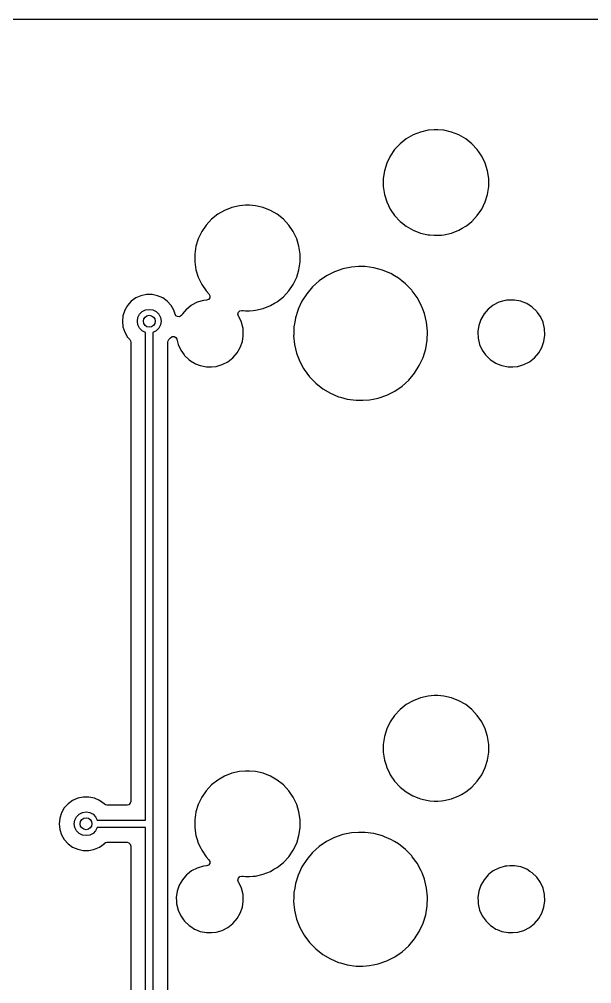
# Model space of a CAD drawing. Extents: x 51 to 201, y -153 to -28.
# Drawn here: x 117.09 to 136.37, y -60 to -27.52 of the extents above; entities that cross this region are included whole.
import ezdxf

# ---------------------------------------------------------------- set-up
doc = ezdxf.new("R2010")
doc.units = 0
doc.layers.add('BLACK', color=7, linetype='CONTINUOUS')

msp = doc.modelspace()

# ---------------------------------------------------------------- linework, layer by layer
at = {"layer": 'BLACK', "linetype": 'CONTINUOUS'}
for p, q in [((66.5009, -27.5214), (195.437, -27.5214)), ((130.355, -31.4158), (130.125, -31.5489)), ((130.603, -31.3186), (130.355, -31.4158)), ((130.862, -31.2594), (130.603, -31.3186)), ((131.061, -31.2445), (130.862, -31.2594)), ((131.194, -31.2445), (131.061, -31.2445)), ((131.061, -31.2445), (131.061, -31.2445)), ((131.393, -31.2594), (131.194, -31.2445)), ((131.194, -31.2445), (131.194, -31.2445)), ((131.652, -31.3186), (131.393, -31.2594)), ((131.9, -31.4158), (131.652, -31.3186)), ((132.13, -31.5489), (131.9, -31.4158)), ((129.916, -31.7148), (129.735, -31.9099)), ((130.125, -31.5489), (129.916, -31.7148)), ((132.339, -31.7148), (132.13, -31.5489)), ((132.52, -31.9099), (132.339, -31.7148)), ((132.339, -31.7148), (132.339, -31.7148)), ((129.586, -32.1298), (129.47, -32.3695)), ((129.735, -31.9099), (129.586, -32.1298)), ((132.669, -32.1298), (132.52, -31.9099)), ((132.785, -32.3695), (132.669, -32.1298)), ((129.47, -32.3695), (129.392, -32.6238)), ((132.863, -32.6238), (132.785, -32.3695)), ((129.392, -32.6238), (129.352, -32.8869)), ((132.903, -32.8869), (132.863, -32.6238)), ((129.352, -32.8869), (129.352, -33.1531)), ((132.903, -33.1531), (132.903, -32.8869)), ((129.352, -33.1531), (129.392, -33.4162)), ((129.392, -33.4162), (129.404, -33.4575)), ((132.785, -33.6705), (132.863, -33.4162)), ((132.863, -33.4162), (132.903, -33.1531)), ((129.404, -33.4575), (129.47, -33.6705)), ((129.47, -33.6705), (129.586, -33.9102)), ((132.669, -33.9102), (132.785, -33.6705)), ((123.775, -34.0889), (123.566, -34.2548)), ((124.005, -33.9558), (123.775, -34.0889)), ((124.253, -33.8586), (124.005, -33.9558)), ((124.512, -33.7994), (124.253, -33.8586)), ((124.711, -33.7845), (124.512, -33.7994)), ((124.844, -33.7845), (124.711, -33.7845)), ((124.711, -33.7845), (124.711, -33.7845)), ((125.043, -33.7994), (124.844, -33.7845)), ((124.844, -33.7845), (124.844, -33.7845)), ((125.302, -33.8586), (125.043, -33.7994)), ((125.55, -33.9558), (125.302, -33.8586)), ((125.78, -34.0889), (125.55, -33.9558)), ((125.989, -34.2548), (125.78, -34.0889)), ((129.586, -33.9102), (129.735, -34.1301)), ((132.52, -34.1301), (132.669, -33.9102)), ((123.566, -34.2548), (123.385, -34.4499)), ((126.17, -34.4499), (125.989, -34.2548)), ((125.989, -34.2548), (125.989, -34.2548)), ((129.735, -34.1301), (129.916, -34.3252)), ((129.916, -34.3252), (129.968, -34.3661)), ((129.968, -34.3661), (130.125, -34.4911)), ((132.154, -34.4725), (132.339, -34.3252)), ((132.339, -34.3252), (132.52, -34.1301)), ((123.236, -34.6698), (123.12, -34.9095)), ((123.385, -34.4499), (123.236, -34.6698)), ((126.319, -34.6698), (126.17, -34.4499)), ((126.435, -34.9095), (126.319, -34.6698)), ((130.125, -34.4911), (130.355, -34.6242)), ((130.355, -34.6242), (130.355, -34.6242)), ((130.355, -34.6242), (130.603, -34.7214)), ((130.603, -34.7214), (130.862, -34.7806)), ((131.393, -34.7806), (131.652, -34.7214)), ((131.652, -34.7214), (131.9, -34.6242)), ((131.9, -34.6242), (132.011, -34.5599)), ((132.011, -34.5599), (132.13, -34.4911)), ((132.13, -34.4911), (132.154, -34.4725)), ((123.12, -34.9095), (123.042, -35.1638)), ((126.513, -35.1638), (126.435, -34.9095)), ((130.862, -34.7806), (130.919, -34.7849)), ((130.919, -34.7849), (131.061, -34.7955)), ((131.061, -34.7955), (131.061, -34.7955)), ((131.061, -34.7955), (131.194, -34.7955)), ((131.194, -34.7955), (131.318, -34.7862)), ((131.194, -34.7955), (131.194, -34.7955)), ((131.318, -34.7862), (131.393, -34.7806)), ((123.042, -35.1638), (123.002, -35.4269)), ((126.553, -35.4269), (126.513, -35.1638)), ((123.002, -35.4269), (123.002, -35.6931)), ((123.002, -35.6931), (123.042, -35.9562)), ((126.513, -35.9562), (126.553, -35.6931)), ((126.553, -35.6931), (126.553, -35.4269)), ((123.042, -35.9562), (123.12, -36.2105)), ((126.435, -36.2105), (126.513, -35.9562)), ((127.707, -36.0234), (127.438, -36.1593)), ((127.992, -35.9246), (127.707, -36.0234)), ((128.287, -35.8646), (127.992, -35.9246)), ((128.512, -35.8495), (128.287, -35.8646)), ((128.738, -35.8495), (128.512, -35.8495)), ((128.512, -35.8495), (128.512, -35.8495)), ((129.037, -35.8897), (128.738, -35.8495)), ((129.327, -35.9693), (129.037, -35.8897)), ((129.037, -35.8897), (129.037, -35.8897)), ((129.037, -35.8897), (129.037, -35.8897)), ((129.354, -35.9805), (129.327, -35.9693)), ((129.605, -36.0869), (129.354, -35.9805)), ((123.12, -36.2105), (123.236, -36.4502)), ((126.319, -36.4502), (126.435, -36.2105)), ((127.19, -36.3299), (126.966, -36.532)), ((127.438, -36.1593), (127.19, -36.3299)), ((129.727, -36.1593), (129.605, -36.0869)), ((129.864, -36.2404), (129.727, -36.1593)), ((129.977, -36.3299), (129.864, -36.2404)), ((130.1, -36.4272), (129.977, -36.3299)), ((123.236, -36.4502), (123.385, -36.6701)), ((123.385, -36.6701), (123.48, -36.7718)), ((125.989, -36.8652), (126.17, -36.6701)), ((126.17, -36.6701), (126.319, -36.4502)), ((126.966, -36.532), (126.772, -36.7621)), ((130.31, -36.6438), (130.1, -36.4272)), ((130.329, -36.6701), (130.31, -36.6438)), ((130.489, -36.8863), (130.329, -36.6701)), ((120.864, -37.0171), (120.737, -37.1578)), ((121.017, -36.9058), (120.864, -37.0171)), ((121.19, -36.8289), (121.017, -36.9058)), ((121.375, -36.7895), (121.19, -36.8289)), ((121.565, -36.7895), (121.375, -36.7895)), ((121.375, -36.7895), (121.375, -36.7895)), ((121.75, -36.8289), (121.565, -36.7895)), ((121.565, -36.7895), (121.565, -36.7895)), ((121.923, -36.9058), (121.75, -36.8289)), ((122.076, -37.0171), (121.923, -36.9058)), ((122.203, -37.1578), (122.076, -37.0171)), ((123.294, -36.9898), (123.087, -37.0504)), ((123.401, -36.9796), (123.294, -36.9898)), ((123.464, -36.9548), (123.401, -36.9796)), ((123.505, -36.9003), (123.464, -36.9548)), ((123.48, -36.7718), (123.511, -36.8325)), ((123.511, -36.8325), (123.505, -36.9003)), ((125.785, -37.0279), (125.989, -36.8652)), ((126.61, -37.016), (126.484, -37.2866)), ((126.772, -36.7621), (126.61, -37.016)), ((130.633, -37.1506), (130.489, -36.8863)), ((133.454, -36.9898), (133.247, -37.0504)), ((133.514, -36.9841), (133.454, -36.9898)), ((133.614, -36.9745), (133.514, -36.9841)), ((133.775, -36.9745), (133.614, -36.9745)), ((133.986, -37.0152), (133.775, -36.9745)), ((134.026, -37.0311), (133.986, -37.0152)), ((133.986, -37.0152), (133.986, -37.0152)), ((133.986, -37.0152), (133.986, -37.0152)), ((120.643, -37.3217), (120.584, -37.5017)), ((120.737, -37.1578), (120.643, -37.3217)), ((121.235, -37.3664), (121.346, -37.3096)), ((121.346, -37.3096), (121.47, -37.29)), ((121.47, -37.29), (121.594, -37.3096)), ((121.594, -37.3096), (121.705, -37.3664)), ((122.297, -37.3217), (122.203, -37.1578)), ((122.341, -37.4559), (122.297, -37.3217)), ((122.727, -37.2817), (122.587, -37.4442)), ((122.73, -37.2797), (122.727, -37.2817)), ((122.885, -37.1578), (122.73, -37.2797)), ((122.896, -37.1489), (122.885, -37.1578)), ((123.087, -37.0504), (122.896, -37.1489)), ((124.47, -37.389), (124.52, -37.3406)), ((124.52, -37.3406), (124.588, -37.3263)), ((124.588, -37.3263), (124.631, -37.3295)), ((124.631, -37.3295), (124.711, -37.3355)), ((124.711, -37.3355), (124.711, -37.3355)), ((124.711, -37.3355), (124.844, -37.3355)), ((124.844, -37.3355), (124.968, -37.3262)), ((124.844, -37.3355), (124.844, -37.3355)), ((124.968, -37.3262), (125.043, -37.3206)), ((125.043, -37.3206), (125.302, -37.2614)), ((125.302, -37.2614), (125.55, -37.1642)), ((125.55, -37.1642), (125.691, -37.0829)), ((125.691, -37.0829), (125.78, -37.0311)), ((125.78, -37.0311), (125.785, -37.0279)), ((126.471, -37.3263), (126.393, -37.5771)), ((126.483, -37.2893), (126.471, -37.3263)), ((126.484, -37.2866), (126.483, -37.2893)), ((130.686, -37.2866), (130.633, -37.1506)), ((130.742, -37.4317), (130.686, -37.2866)), ((132.887, -37.2817), (132.747, -37.4442)), ((132.89, -37.2797), (132.887, -37.2817)), ((133.045, -37.1578), (132.89, -37.2797)), ((133.056, -37.1489), (133.045, -37.1578)), ((133.247, -37.0504), (133.056, -37.1489)), ((134.186, -37.0951), (134.026, -37.0311)), ((134.334, -37.1902), (134.186, -37.0951)), ((134.366, -37.2113), (134.334, -37.1902)), ((134.522, -37.3596), (134.366, -37.2113)), ((120.584, -37.5017), (120.565, -37.69)), ((121.07, -37.69), (121.09, -37.5664)), ((121.09, -37.5664), (121.146, -37.4549)), ((121.146, -37.4549), (121.235, -37.3664)), ((121.705, -37.3664), (121.794, -37.4549)), ((121.794, -37.4549), (121.85, -37.5664)), ((121.85, -37.5664), (121.87, -37.69)), ((122.37, -37.5043), (122.341, -37.4559)), ((122.418, -37.5347), (122.37, -37.5043)), ((122.474, -37.5406), (122.418, -37.5347)), ((122.527, -37.5208), (122.474, -37.5406)), ((122.566, -37.4796), (122.527, -37.5208)), ((122.587, -37.4442), (122.566, -37.4796)), ((124.455, -37.4564), (124.47, -37.389)), ((124.477, -37.5218), (124.455, -37.4564)), ((124.487, -37.5347), (124.477, -37.5218)), ((124.573, -37.7248), (124.487, -37.5347)), ((126.393, -37.5771), (126.37, -37.7183)), ((130.812, -37.7248), (130.742, -37.4317)), ((132.639, -37.6303), (132.569, -37.8334)), ((132.747, -37.4442), (132.639, -37.6303)), ((134.541, -37.3859), (134.522, -37.3596)), ((134.647, -37.5347), (134.541, -37.3859)), ((134.733, -37.7248), (134.647, -37.5347)), ((120.565, -37.69), (120.584, -37.8783)), ((120.584, -37.8783), (120.643, -38.0583)), ((121.09, -37.8136), (121.07, -37.69)), ((121.146, -37.9251), (121.09, -37.8136)), ((121.235, -38.0136), (121.146, -37.9251)), ((121.794, -37.9251), (121.705, -38.0136)), ((121.85, -37.8136), (121.794, -37.9251)), ((121.87, -37.69), (121.85, -37.8136)), ((124.576, -37.7302), (124.573, -37.7248)), ((124.627, -37.9391), (124.576, -37.7302)), ((124.637, -38.1538), (124.627, -37.9391)), ((126.343, -37.8742), (126.334, -38.1457)), ((126.37, -37.7183), (126.343, -37.8742)), ((130.842, -38.0246), (130.812, -37.7248)), ((132.569, -37.8334), (132.541, -38.0283)), ((134.736, -37.7302), (134.733, -37.7248)), ((134.787, -37.9391), (134.736, -37.7302)), ((134.797, -38.1538), (134.787, -37.9391)), ((120.643, -38.0583), (120.737, -38.2222)), ((120.737, -38.2222), (120.752, -38.2382)), ((120.752, -38.2382), (120.813, -38.3057)), ((120.813, -38.3057), (120.836, -38.3442)), ((121.345, -38.0697), (121.235, -38.0136)), ((121.345, -54.485), (121.345, -38.0697)), ((121.705, -38.0136), (121.595, -38.0697)), ((121.595, -38.0697), (121.595, -54.61)), ((122.104, -38.3442), (122.127, -38.3057)), ((122.127, -38.3057), (122.184, -38.2425)), ((122.184, -38.2425), (122.24, -38.2068)), ((122.24, -38.2068), (122.307, -38.2052)), ((122.307, -38.2052), (122.365, -38.2382)), ((122.365, -38.2382), (122.397, -38.2962)), ((122.397, -38.2962), (122.439, -38.4698)), ((124.606, -38.3666), (124.634, -38.1754)), ((124.634, -38.1754), (124.637, -38.1538)), ((126.334, -38.1457), (126.333, -38.1754)), ((126.333, -38.1754), (126.363, -38.4752)), ((130.832, -38.3258), (130.841, -38.0462)), ((130.841, -38.0462), (130.842, -38.0246)), ((132.541, -38.0283), (132.538, -38.0462)), ((132.538, -38.0462), (132.539, -38.0622)), ((132.539, -38.0622), (132.548, -38.2609)), ((132.548, -38.2609), (132.599, -38.4698)), ((134.766, -38.3666), (134.797, -38.1538)), ((120.836, -38.3442), (120.844, -38.3887)), ((120.844, -38.3887), (120.844, -53.8605)), ((122.096, -38.3887), (122.104, -38.3442)), ((122.096, -52.2031), (122.096, -38.3887)), ((122.439, -38.4698), (122.528, -38.6653)), ((124.428, -38.7558), (124.536, -38.5697)), ((124.536, -38.5697), (124.606, -38.3666)), ((126.363, -38.4752), (126.433, -38.7683)), ((130.692, -38.9107), (130.782, -38.6229)), ((130.782, -38.6229), (130.832, -38.3258)), ((132.599, -38.4698), (132.688, -38.6653)), ((134.588, -38.7558), (134.696, -38.5697)), ((134.696, -38.5697), (134.766, -38.3666)), ((122.528, -38.6653), (122.641, -38.8236)), ((122.641, -38.8236), (122.653, -38.8404)), ((122.653, -38.8404), (122.809, -38.9887)), ((124.119, -39.0511), (124.288, -38.9183)), ((124.288, -38.9183), (124.428, -38.7558)), ((126.433, -38.7683), (126.542, -39.0494)), ((130.565, -39.184), (130.692, -38.9107)), ((132.688, -38.6653), (132.801, -38.8236)), ((132.801, -38.8236), (132.813, -38.8404)), ((132.813, -38.8404), (132.969, -38.9887)), ((134.279, -39.0511), (134.448, -38.9183)), ((134.448, -38.9183), (134.588, -38.7558)), ((122.809, -38.9887), (122.861, -39.0223)), ((122.861, -39.0223), (122.989, -39.1049)), ((122.989, -39.1049), (123.029, -39.121)), ((123.029, -39.121), (123.189, -39.1848)), ((123.189, -39.1848), (123.4, -39.2255)), ((123.4, -39.2255), (123.561, -39.2255)), ((123.561, -39.2255), (123.721, -39.2102)), ((123.561, -39.2255), (123.561, -39.2255)), ((123.721, -39.2102), (123.928, -39.1496)), ((123.928, -39.1496), (124.119, -39.0511)), ((126.542, -39.0494), (126.668, -39.2805)), ((126.668, -39.2805), (126.686, -39.3137)), ((130.403, -39.4379), (130.565, -39.184)), ((132.969, -38.9887), (133.021, -39.0223)), ((133.021, -39.0223), (133.149, -39.1049)), ((133.149, -39.1049), (133.189, -39.121)), ((133.189, -39.121), (133.349, -39.1848)), ((133.349, -39.1848), (133.56, -39.2255)), ((133.56, -39.2255), (133.721, -39.2255)), ((133.721, -39.2255), (133.881, -39.2102)), ((133.721, -39.2255), (133.721, -39.2255)), ((133.881, -39.2102), (134.088, -39.1496)), ((134.088, -39.1496), (134.279, -39.0511)), ((126.686, -39.3137), (126.865, -39.5562)), ((126.865, -39.5562), (127.075, -39.7728)), ((130.209, -39.668), (130.403, -39.4379)), ((127.075, -39.7728), (127.311, -39.9596)), ((129.737, -40.0407), (129.985, -39.8701)), ((129.985, -39.8701), (130.209, -39.668)), ((127.311, -39.9596), (127.57, -40.1131)), ((127.57, -40.1131), (127.848, -40.2307)), ((127.848, -40.2307), (127.848, -40.2307)), ((127.848, -40.2307), (127.848, -40.2307)), ((127.848, -40.2307), (127.912, -40.2483)), ((127.912, -40.2483), (128.138, -40.3103)), ((129.183, -40.2754), (129.468, -40.1766)), ((129.468, -40.1766), (129.737, -40.0407)), ((128.138, -40.3103), (128.437, -40.3505)), ((128.437, -40.3505), (128.663, -40.3505)), ((128.663, -40.3505), (128.888, -40.3354)), ((128.663, -40.3505), (128.663, -40.3505)), ((128.888, -40.3354), (129.011, -40.3103)), ((129.011, -40.3103), (129.183, -40.2754)), ((130.862, -50.3094), (130.603, -50.3686)), ((131.061, -50.2945), (130.862, -50.3094)), ((131.194, -50.2945), (131.061, -50.2945)), ((131.061, -50.2945), (131.061, -50.2945)), ((131.393, -50.3094), (131.194, -50.2945)), ((131.194, -50.2945), (131.194, -50.2945)), ((131.652, -50.3686), (131.393, -50.3094)), ((130.125, -50.5989), (129.916, -50.7648)), ((130.355, -50.4658), (130.125, -50.5989)), ((130.603, -50.3686), (130.355, -50.4658)), ((131.9, -50.4658), (131.652, -50.3686)), ((132.13, -50.5989), (131.9, -50.4658)), ((132.339, -50.7648), (132.13, -50.5989)), ((129.735, -50.9599), (129.586, -51.1798)), ((129.916, -50.7648), (129.735, -50.9599)), ((132.52, -50.9599), (132.339, -50.7648)), ((132.339, -50.7648), (132.339, -50.7648)), ((132.669, -51.1798), (132.52, -50.9599)), ((129.586, -51.1798), (129.47, -51.4195)), ((132.785, -51.4195), (132.669, -51.1798)), ((129.47, -51.4195), (129.392, -51.6738)), ((132.863, -51.6738), (132.785, -51.4195)), ((129.392, -51.6738), (129.352, -51.9369)), ((129.352, -51.9369), (129.352, -52.2031)), ((132.903, -51.9369), (132.863, -51.6738)), ((132.903, -52.2031), (132.903, -51.9369)), ((122.096, -54.5865), (122.096, -52.2031)), ((129.352, -52.2031), (129.392, -52.4662)), ((132.863, -52.4662), (132.903, -52.2031)), ((129.392, -52.4662), (129.446, -52.642)), ((132.785, -52.7205), (132.863, -52.4662)), ((124.253, -52.9086), (124.005, -53.0058)), ((124.512, -52.8494), (124.253, -52.9086)), ((124.711, -52.8345), (124.512, -52.8494)), ((124.844, -52.8345), (124.711, -52.8345)), ((124.711, -52.8345), (124.711, -52.8345)), ((125.043, -52.8494), (124.844, -52.8345)), ((124.844, -52.8345), (124.844, -52.8345)), ((125.302, -52.9086), (125.043, -52.8494)), ((125.55, -53.0058), (125.302, -52.9086)), ((129.446, -52.642), (129.47, -52.7205)), ((129.47, -52.7205), (129.561, -52.9086)), ((129.561, -52.9086), (129.586, -52.9602)), ((132.669, -52.9602), (132.785, -52.7205)), ((123.775, -53.1389), (123.566, -53.3048)), ((124.005, -53.0058), (123.775, -53.1389)), ((125.78, -53.1389), (125.55, -53.0058)), ((125.989, -53.3048), (125.78, -53.1389)), ((129.586, -52.9602), (129.735, -53.1801)), ((129.735, -53.1801), (129.916, -53.3752)), ((132.339, -53.3752), (132.52, -53.1801)), ((132.52, -53.1801), (132.669, -52.9602)), ((123.385, -53.4999), (123.236, -53.7198)), ((123.566, -53.3048), (123.385, -53.4999)), ((126.17, -53.4999), (125.989, -53.3048)), ((125.989, -53.3048), (125.989, -53.3048)), ((126.319, -53.7198), (126.17, -53.4999)), ((129.916, -53.3752), (130.125, -53.5411)), ((130.125, -53.5411), (130.346, -53.6689)), ((131.988, -53.6236), (132.13, -53.5411)), ((132.13, -53.5411), (132.339, -53.3752)), ((132.13, -53.5411), (132.13, -53.5411)), ((118.887, -53.8258), (118.734, -53.9371)), ((119.06, -53.7489), (118.887, -53.8258)), ((119.245, -53.7095), (119.06, -53.7489)), ((119.435, -53.7095), (119.245, -53.7095)), ((119.245, -53.7095), (119.245, -53.7095)), ((119.62, -53.7489), (119.435, -53.7095)), ((119.435, -53.7095), (119.435, -53.7095)), ((119.793, -53.8258), (119.62, -53.7489)), ((119.946, -53.9371), (119.793, -53.8258)), ((119.793, -53.8258), (119.793, -53.8258)), ((119.793, -53.8258), (119.793, -53.8258)), ((120.844, -53.8605), (120.828, -53.9225)), ((123.236, -53.7198), (123.12, -53.9595)), ((126.435, -53.9595), (126.319, -53.7198)), ((130.346, -53.6689), (130.355, -53.6742)), ((130.355, -53.6742), (130.465, -53.7174)), ((130.465, -53.7174), (130.545, -53.7489)), ((130.545, -53.7489), (130.603, -53.7714)), ((130.603, -53.7714), (130.862, -53.8306)), ((130.862, -53.8306), (130.919, -53.8349)), ((130.919, -53.8349), (131.061, -53.8455)), ((131.061, -53.8455), (131.061, -53.8455)), ((131.061, -53.8455), (131.194, -53.8455)), ((131.194, -53.8455), (131.318, -53.8362)), ((131.194, -53.8455), (131.194, -53.8455)), ((131.318, -53.8362), (131.393, -53.8306)), ((131.393, -53.8306), (131.652, -53.7714)), ((131.652, -53.7714), (131.9, -53.6742)), ((131.9, -53.6742), (131.988, -53.6236)), ((118.607, -54.0778), (118.513, -54.2417)), ((118.734, -53.9371), (118.607, -54.0778)), ((119.105, -54.2864), (119.216, -54.2296)), ((119.216, -54.2296), (119.34, -54.21)), ((119.34, -54.21), (119.464, -54.2296)), ((119.464, -54.2296), (119.575, -54.2864)), ((119.952, -53.9435), (119.946, -53.9371)), ((119.993, -53.9738), (119.952, -53.9435)), ((120.044, -53.9845), (119.993, -53.9738)), ((120.721, -53.9845), (120.044, -53.9845)), ((120.782, -53.9679), (120.721, -53.9845)), ((120.828, -53.9225), (120.782, -53.9679)), ((123.042, -54.2138), (123.002, -54.4769)), ((123.12, -53.9595), (123.042, -54.2138)), ((126.513, -54.2138), (126.435, -53.9595)), ((126.552, -54.47), (126.513, -54.2138)), ((118.454, -54.4217), (118.435, -54.61)), ((118.513, -54.2417), (118.454, -54.4217)), ((118.94, -54.61), (118.96, -54.4864)), ((118.96, -54.4864), (119.016, -54.3749)), ((119.016, -54.3749), (119.105, -54.2864)), ((119.575, -54.2864), (119.664, -54.3749)), ((119.664, -54.3749), (119.72, -54.485)), ((119.72, -54.485), (121.345, -54.485)), ((123.002, -54.4769), (123.002, -54.7431)), ((126.553, -54.4769), (126.552, -54.47)), ((126.553, -54.7431), (126.553, -54.4769)), ((118.435, -54.61), (118.454, -54.7983)), ((118.454, -54.7983), (118.513, -54.9783)), ((118.96, -54.7336), (118.94, -54.61)), ((119.016, -54.8451), (118.96, -54.7336)), ((119.105, -54.9336), (119.016, -54.8451)), ((119.664, -54.8451), (119.575, -54.9336)), ((119.72, -54.735), (119.664, -54.8451)), ((121.345, -54.735), (119.72, -54.735)), ((121.345, -73.635), (121.345, -54.735)), ((121.595, -54.61), (121.595, -73.76)), ((122.096, -54.5942), (122.096, -54.5865)), ((122.098, -54.6342), (122.096, -54.5942)), ((122.096, -54.6808), (122.098, -54.6576)), ((122.096, -57.0962), (122.096, -54.6808)), ((122.099, -54.6496), (122.098, -54.6342)), ((122.098, -54.6576), (122.099, -54.65)), ((122.099, -54.65), (122.099, -54.6496)), ((123.002, -54.7431), (123.042, -55.0062)), ((126.513, -55.0062), (126.553, -54.7431)), ((118.513, -54.9783), (118.607, -55.1422)), ((118.607, -55.1422), (118.734, -55.2829)), ((119.216, -54.9904), (119.105, -54.9336)), ((119.34, -55.01), (119.216, -54.9904)), ((119.464, -54.9904), (119.34, -55.01)), ((119.575, -54.9336), (119.464, -54.9904)), ((123.042, -55.0062), (123.084, -55.1429)), ((123.084, -55.1429), (123.12, -55.2605)), ((126.435, -55.2605), (126.513, -55.0062)), ((127.707, -55.0734), (127.438, -55.2093)), ((127.992, -54.9746), (127.707, -55.0734)), ((128.287, -54.9146), (127.992, -54.9746)), ((128.512, -54.8995), (128.287, -54.9146)), ((128.738, -54.8995), (128.512, -54.8995)), ((128.512, -54.8995), (128.512, -54.8995)), ((129.037, -54.9397), (128.738, -54.8995)), ((129.327, -55.0193), (129.037, -54.9397)), ((129.037, -54.9397), (129.037, -54.9397)), ((129.037, -54.9397), (129.037, -54.9397)), ((129.394, -55.0477), (129.327, -55.0193)), ((129.605, -55.1369), (129.394, -55.0477)), ((129.727, -55.2092), (129.605, -55.1369)), ((118.734, -55.2829), (118.887, -55.3942)), ((118.887, -55.3942), (119.06, -55.4711)), ((119.06, -55.4711), (119.245, -55.5105)), ((119.245, -55.5105), (119.245, -55.5105)), ((119.245, -55.5105), (119.435, -55.5105)), ((119.435, -55.5105), (119.591, -55.4772)), ((119.435, -55.5105), (119.435, -55.5105)), ((119.591, -55.4772), (119.62, -55.4711)), ((119.62, -55.4711), (119.793, -55.3942)), ((119.793, -55.3942), (119.946, -55.2829)), ((119.946, -55.2829), (119.952, -55.2765)), ((119.952, -55.2765), (119.993, -55.2462)), ((119.993, -55.2462), (120.044, -55.2355)), ((120.044, -55.2355), (120.721, -55.2355)), ((120.721, -55.2355), (120.782, -55.2521)), ((120.782, -55.2521), (120.828, -55.2975)), ((120.828, -55.2975), (120.844, -55.3595)), ((120.844, -55.3595), (120.844, -73.0105)), ((123.12, -55.2605), (123.204, -55.4342)), ((123.204, -55.4342), (123.236, -55.5002)), ((123.236, -55.5002), (123.385, -55.7201)), ((126.17, -55.7201), (126.319, -55.5002)), ((126.319, -55.5002), (126.435, -55.2605)), ((127.19, -55.3799), (126.966, -55.582)), ((127.438, -55.2093), (127.19, -55.3799)), ((129.864, -55.2904), (129.727, -55.2092)), ((130.097, -55.4742), (129.864, -55.2904)), ((130.1, -55.4772), (130.097, -55.4742)), ((130.31, -55.6938), (130.1, -55.4772)), ((123.385, -55.7201), (123.48, -55.8218)), ((123.48, -55.8218), (123.511, -55.8825)), ((125.989, -55.9152), (126.17, -55.7201)), ((126.772, -55.8121), (126.61, -56.066)), ((126.966, -55.582), (126.772, -55.8121)), ((130.329, -55.7201), (130.31, -55.6938)), ((130.489, -55.9363), (130.329, -55.7201)), ((123.087, -56.1004), (122.896, -56.1989)), ((123.294, -56.0398), (123.087, -56.1004)), ((123.401, -56.0296), (123.294, -56.0398)), ((123.464, -56.0048), (123.401, -56.0296)), ((123.505, -55.9503), (123.464, -56.0048)), ((123.511, -55.8825), (123.505, -55.9503)), ((125.55, -56.2142), (125.67, -56.1451)), ((125.67, -56.1451), (125.78, -56.0811)), ((125.78, -56.0811), (125.989, -55.9152)), ((125.78, -56.0811), (125.78, -56.0811)), ((126.61, -56.066), (126.483, -56.3393)), ((130.633, -56.2006), (130.489, -55.9363)), ((133.247, -56.1004), (133.056, -56.1989)), ((133.454, -56.0398), (133.247, -56.1004)), ((133.514, -56.0341), (133.454, -56.0398)), ((133.614, -56.0245), (133.514, -56.0341)), ((133.775, -56.0245), (133.614, -56.0245)), ((133.986, -56.0652), (133.775, -56.0245)), ((133.988, -56.066), (133.986, -56.0652)), ((133.986, -56.0652), (133.986, -56.0652)), ((133.986, -56.0652), (133.986, -56.0652)), ((134.186, -56.1451), (133.988, -56.066)), ((134.293, -56.2142), (134.186, -56.1451)), ((122.587, -56.4942), (122.479, -56.6803)), ((122.727, -56.3317), (122.587, -56.4942)), ((122.753, -56.3114), (122.727, -56.3317)), ((122.896, -56.1989), (122.753, -56.3114)), ((122.896, -56.1989), (122.896, -56.1989)), ((122.896, -56.1989), (122.896, -56.1989)), ((124.455, -56.5064), (124.47, -56.439)), ((124.477, -56.5718), (124.455, -56.5064)), ((124.47, -56.439), (124.52, -56.3906)), ((124.52, -56.3906), (124.588, -56.3763)), ((124.588, -56.3763), (124.636, -56.3799)), ((124.636, -56.3799), (124.711, -56.3855)), ((124.711, -56.3855), (124.711, -56.3855)), ((124.711, -56.3855), (124.844, -56.3855)), ((124.844, -56.3855), (124.968, -56.3762)), ((124.844, -56.3855), (124.844, -56.3855)), ((124.968, -56.3762), (125.043, -56.3706)), ((125.043, -56.3706), (125.302, -56.3114)), ((125.302, -56.3114), (125.55, -56.2142)), ((126.483, -56.3393), (126.393, -56.6271)), ((130.657, -56.2613), (130.633, -56.2006)), ((130.742, -56.4817), (130.657, -56.2613)), ((130.812, -56.7748), (130.742, -56.4817)), ((132.747, -56.4942), (132.639, -56.6803)), ((132.887, -56.3317), (132.747, -56.4942)), ((132.913, -56.3114), (132.887, -56.3317)), ((133.056, -56.1989), (132.913, -56.3114)), ((133.056, -56.1989), (133.056, -56.1989)), ((133.056, -56.1989), (133.056, -56.1989)), ((134.366, -56.2613), (134.293, -56.2142)), ((134.522, -56.4096), (134.366, -56.2613)), ((134.647, -56.5847), (134.522, -56.4096)), ((134.522, -56.4096), (134.522, -56.4096)), ((122.479, -56.6803), (122.409, -56.8834)), ((124.487, -56.5847), (124.477, -56.5718)), ((124.573, -56.7748), (124.487, -56.5847)), ((124.576, -56.7802), (124.573, -56.7748)), ((124.627, -56.9891), (124.576, -56.7802)), ((126.368, -56.7748), (126.343, -56.9242)), ((126.393, -56.6271), (126.368, -56.7748)), ((130.842, -57.0746), (130.812, -56.7748)), ((132.639, -56.6803), (132.569, -56.8834)), ((134.733, -56.7748), (134.647, -56.5847)), ((134.736, -56.7802), (134.733, -56.7748)), ((134.787, -56.9891), (134.736, -56.7802)), ((122.096, -71.2531), (122.096, -57.0962)), ((122.409, -56.8834), (122.378, -57.0962)), ((122.378, -57.0962), (122.378, -57.0962)), ((122.378, -57.0962), (122.384, -57.2135)), ((124.637, -57.2038), (124.627, -56.9891)), ((126.338, -57.0962), (126.333, -57.2254)), ((126.343, -56.9242), (126.338, -57.0962)), ((130.832, -57.3758), (130.841, -57.0962)), ((130.841, -57.0962), (130.842, -57.0746)), ((132.569, -56.8834), (132.538, -57.0962)), ((132.538, -57.0962), (132.544, -57.2135)), ((132.538, -57.0962), (132.538, -57.0962)), ((134.797, -57.2038), (134.787, -56.9891)), ((122.384, -57.2135), (122.388, -57.3109)), ((122.388, -57.3109), (122.439, -57.5198)), ((124.536, -57.6197), (124.606, -57.4166)), ((124.606, -57.4166), (124.634, -57.2254)), ((124.634, -57.2254), (124.637, -57.2038)), ((126.333, -57.2254), (126.363, -57.5252)), ((130.782, -57.6729), (130.832, -57.3758)), ((132.544, -57.2135), (132.548, -57.3109)), ((132.548, -57.3109), (132.599, -57.5198)), ((134.696, -57.6197), (134.766, -57.4166)), ((134.766, -57.4166), (134.797, -57.2038)), ((122.439, -57.5198), (122.528, -57.7153)), ((122.528, -57.7153), (122.625, -57.8512)), ((124.288, -57.9683), (124.428, -57.8058)), ((124.428, -57.8058), (124.536, -57.6197)), ((126.363, -57.5252), (126.433, -57.8183)), ((130.692, -57.9607), (130.782, -57.6729)), ((132.599, -57.5198), (132.688, -57.7153)), ((132.688, -57.7153), (132.785, -57.8512)), ((134.448, -57.9683), (134.588, -57.8058)), ((134.588, -57.8058), (134.696, -57.6197)), ((122.625, -57.8512), (122.653, -57.8904)), ((122.653, -57.8904), (122.809, -58.0387)), ((122.809, -58.0387), (122.865, -58.0747)), ((122.865, -58.0747), (122.989, -58.1549)), ((123.928, -58.1996), (124.119, -58.1011)), ((124.119, -58.1011), (124.288, -57.9683)), ((126.433, -57.8183), (126.542, -58.0994)), ((126.542, -58.0994), (126.686, -58.3637)), ((130.565, -58.234), (130.692, -57.9607)), ((132.785, -57.8512), (132.813, -57.8904)), ((132.813, -57.8904), (132.969, -58.0387)), ((132.969, -58.0387), (133.025, -58.0747)), ((133.025, -58.0747), (133.149, -58.1549)), ((134.088, -58.1996), (134.279, -58.1011)), ((134.279, -58.1011), (134.448, -57.9683)), ((122.989, -58.1549), (123.029, -58.171)), ((123.029, -58.171), (123.189, -58.2348)), ((123.189, -58.2348), (123.4, -58.2755)), ((123.4, -58.2755), (123.561, -58.2755)), ((123.561, -58.2755), (123.721, -58.2602)), ((123.561, -58.2755), (123.561, -58.2755)), ((123.721, -58.2602), (123.928, -58.1996)), ((126.686, -58.3637), (126.707, -58.3923)), ((126.707, -58.3923), (126.865, -58.6062)), ((130.403, -58.4879), (130.565, -58.234)), ((133.149, -58.1549), (133.189, -58.171)), ((133.189, -58.171), (133.349, -58.2348)), ((133.349, -58.2348), (133.56, -58.2755)), ((133.56, -58.2755), (133.721, -58.2755)), ((133.721, -58.2755), (133.881, -58.2602)), ((133.721, -58.2755), (133.721, -58.2755)), ((133.881, -58.2602), (134.088, -58.1996)), ((126.865, -58.6062), (127.075, -58.8228)), ((129.985, -58.9201), (130.209, -58.718)), ((130.209, -58.718), (130.403, -58.4879)), ((127.075, -58.8228), (127.311, -59.0096)), ((127.311, -59.0096), (127.57, -59.1631)), ((129.468, -59.2266), (129.737, -59.0907)), ((129.737, -59.0907), (129.985, -58.9201)), ((127.57, -59.1631), (127.848, -59.2807)), ((127.848, -59.2807), (127.848, -59.2807)), ((127.848, -59.2807), (127.848, -59.2807)), ((127.848, -59.2807), (127.912, -59.2983)), ((127.912, -59.2983), (128.138, -59.3603)), ((128.138, -59.3603), (128.437, -59.4005)), ((128.437, -59.4005), (128.663, -59.4005)), ((128.663, -59.4005), (128.888, -59.3854)), ((128.663, -59.4005), (128.663, -59.4005)), ((128.888, -59.3854), (129.011, -59.3603)), ((129.011, -59.3603), (129.183, -59.3254)), ((129.183, -59.3254), (129.468, -59.2266))]:
    msp.add_line(p, q, dxfattribs=at)
at = {"layer": 'BLACK'}
for centre in [(121.47, -37.69), (119.34, -54.61)]:
    msp.add_circle(centre, 0.2, dxfattribs=at)

doc.saveas('drawing.dxf')
